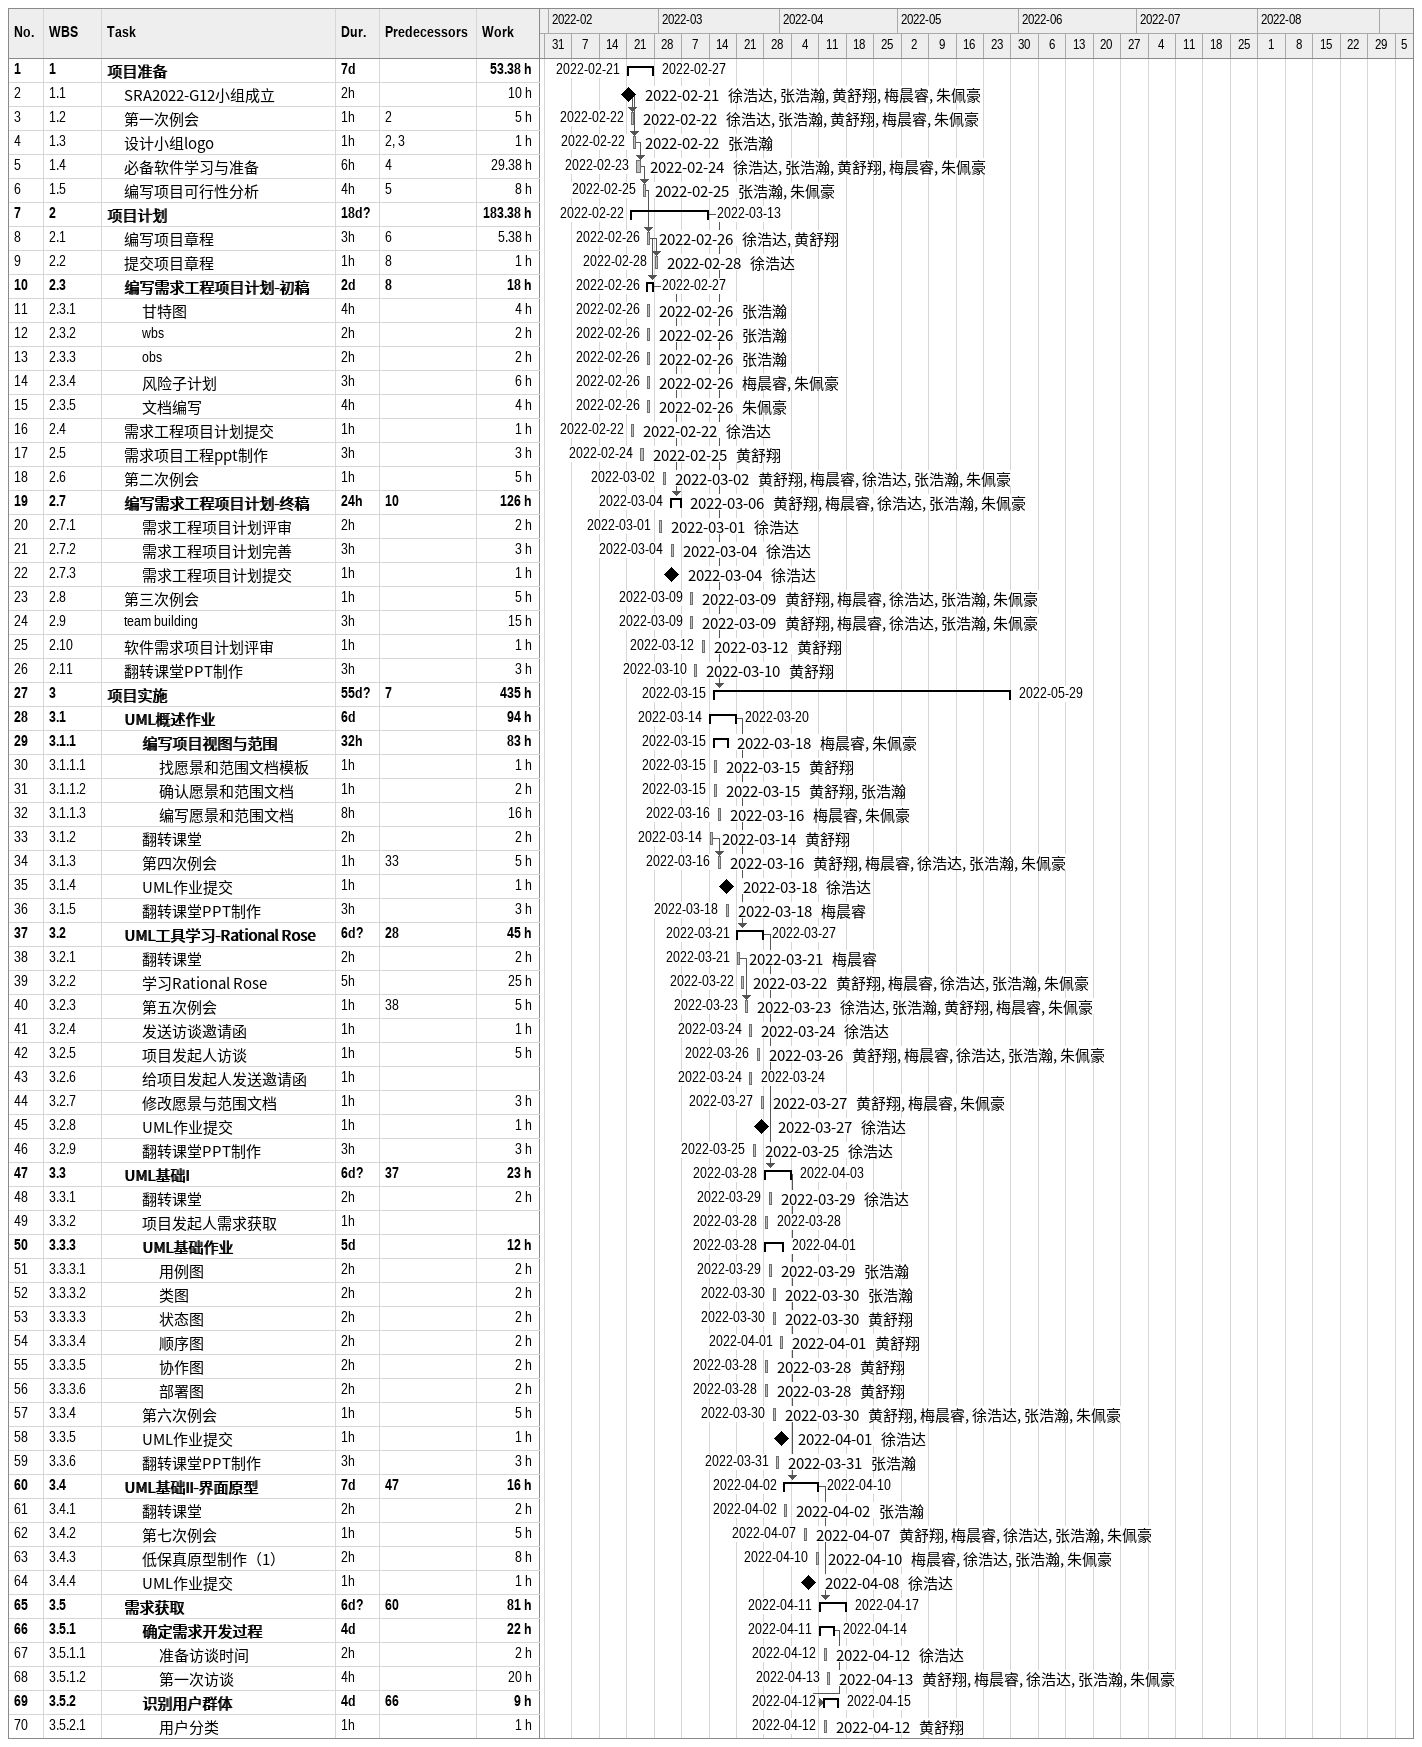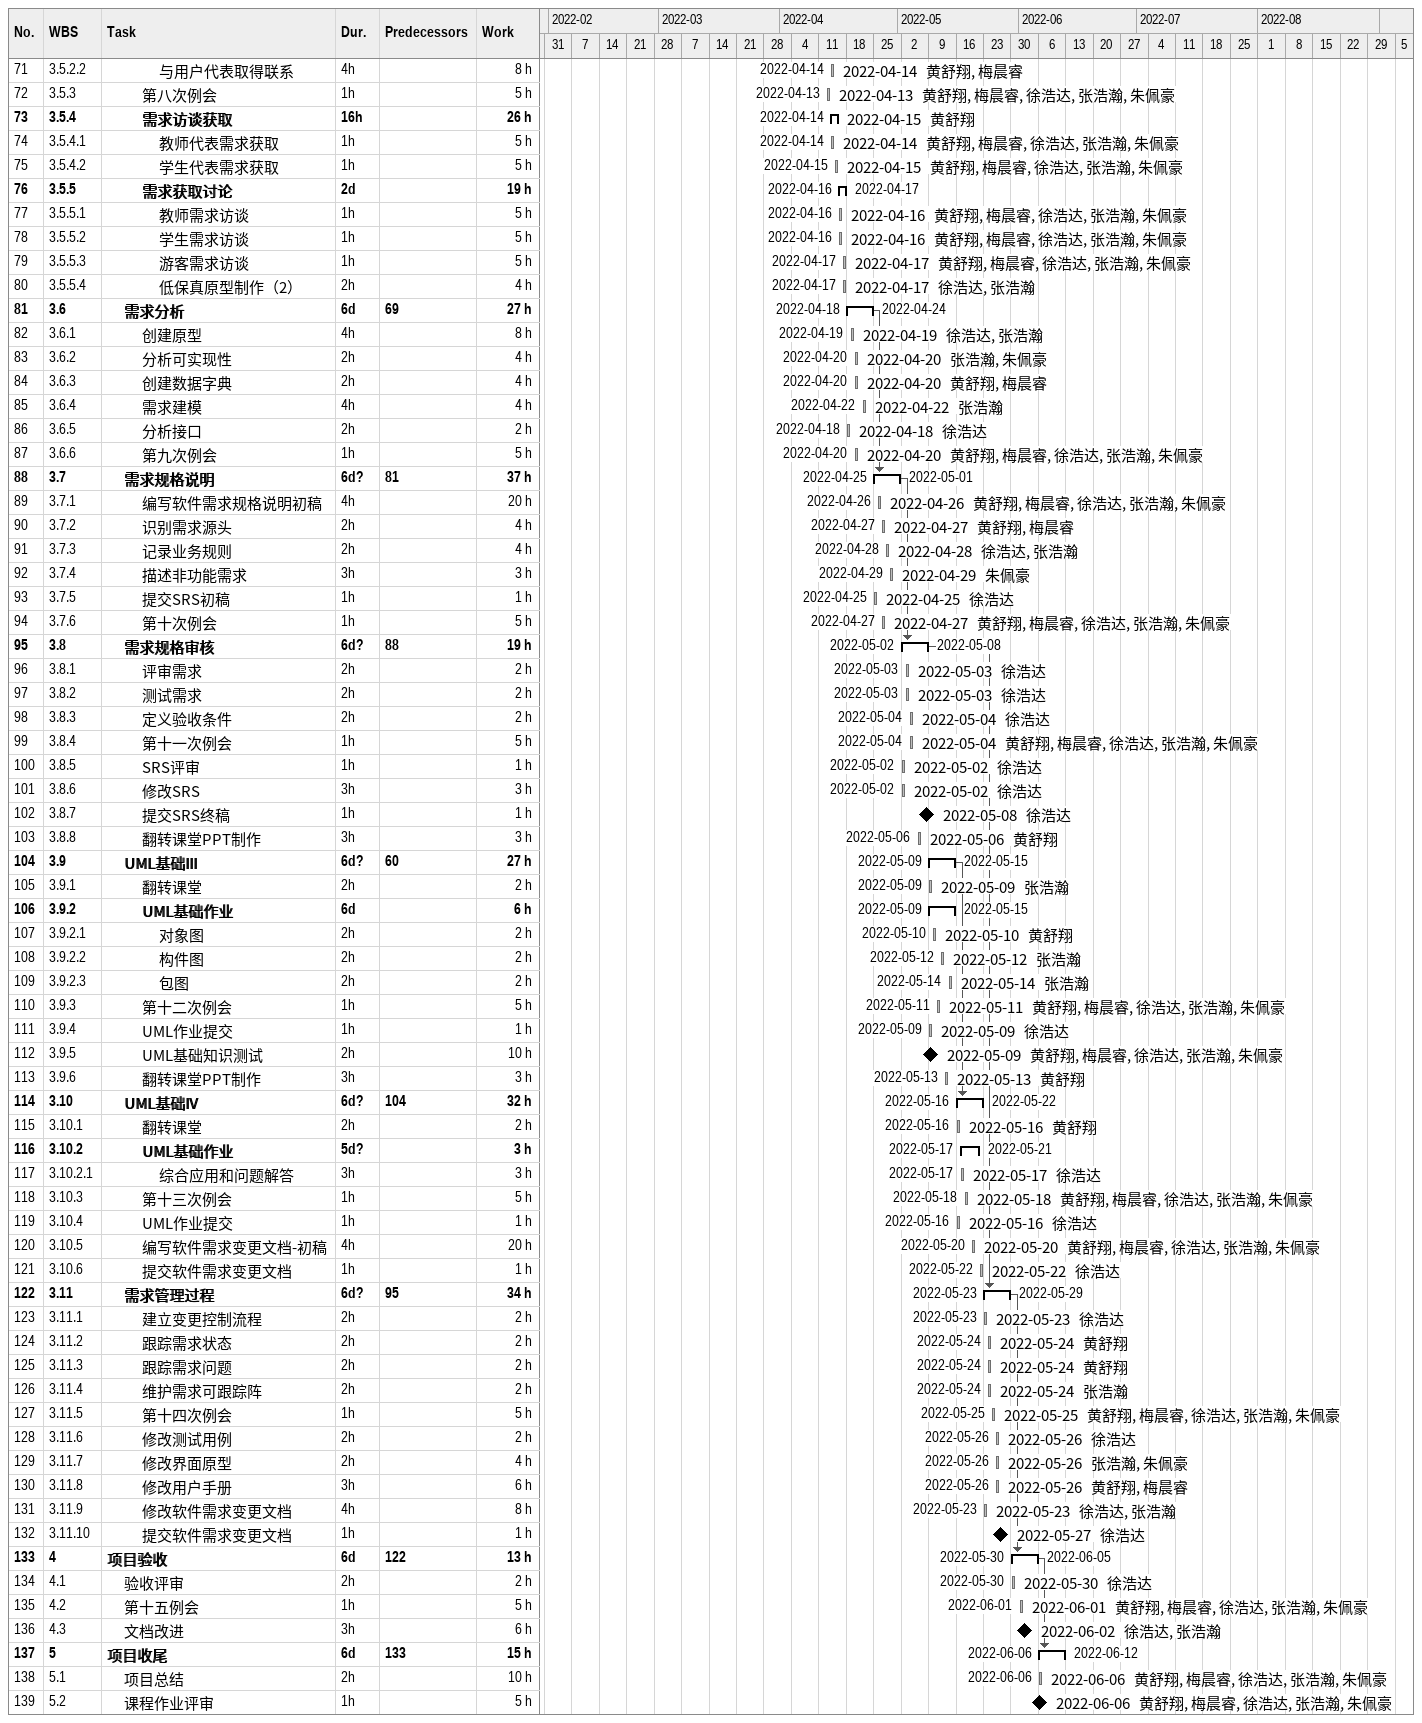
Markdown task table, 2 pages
| ID | WBS | Task | Duration | Start | Finish | Predecessors | Resources | Work (h) |
|---|---|---|---|---|---|---|---|---|
| 1 | 1 | **项目准备** | 7d | 2022-02-21 | 2022-02-27 |  |  | 53.38 |
| 2 | 1.1 | SRA2022-G12小组成立 | 2h | 2022-02-21 | 2022-02-21 |  | 徐浩达, 张浩瀚, 黄舒翔, 梅晨睿, 朱佩豪 | 10 |
| 3 | 1.2 | 第一次例会 | 1h | 2022-02-22 | 2022-02-22 | 2 | 徐浩达, 张浩瀚, 黄舒翔, 梅晨睿, 朱佩豪 | 5 |
| 4 | 1.3 | 设计小组logo | 1h | 2022-02-22 | 2022-02-22 | 2, 3 | 张浩瀚 | 1 |
| 5 | 1.4 | 必备软件学习与准备 | 6h | 2022-02-23 | 2022-02-24 | 4 | 徐浩达, 张浩瀚, 黄舒翔, 梅晨睿, 朱佩豪 | 29.38 |
| 6 | 1.5 | 编写项目可行性分析 | 4h | 2022-02-25 | 2022-02-25 | 5 | 张浩瀚, 朱佩豪 | 8 |
| 7 | 2 | **项目计划** | 18d? | 2022-02-22 | 2022-03-13 |  |  | 183.38 |
| 8 | 2.1 | 编写项目章程 | 3h | 2022-02-26 | 2022-02-26 | 6 | 徐浩达, 黄舒翔 | 5.38 |
| 9 | 2.2 | 提交项目章程 | 1h | 2022-02-28 | 2022-02-28 | 8 | 徐浩达 | 1 |
| 10 | 2.3 | **编写需求工程项目计划-初稿** | 2d | 2022-02-26 | 2022-02-27 | 8 |  | 18 |
| 11 | 2.3.1 | 甘特图 | 4h | 2022-02-26 | 2022-02-26 |  | 张浩瀚 | 4 |
| 12 | 2.3.2 | wbs | 2h | 2022-02-26 | 2022-02-26 |  | 张浩瀚 | 2 |
| 13 | 2.3.3 | obs | 2h | 2022-02-26 | 2022-02-26 |  | 张浩瀚 | 2 |
| 14 | 2.3.4 | 风险子计划 | 3h | 2022-02-26 | 2022-02-26 |  | 梅晨睿, 朱佩豪 | 6 |
| 15 | 2.3.5 | 文档编写 | 4h | 2022-02-26 | 2022-02-26 |  | 朱佩豪 | 4 |
| 16 | 2.4 | 需求工程项目计划提交 | 1h | 2022-02-22 | 2022-02-22 |  | 徐浩达 | 1 |
| 17 | 2.5 | 需求项目工程ppt制作 | 3h | 2022-02-24 | 2022-02-25 |  | 黄舒翔 | 3 |
| 18 | 2.6 | 第二次例会 | 1h | 2022-03-02 | 2022-03-02 |  | 黄舒翔, 梅晨睿, 徐浩达, 张浩瀚, 朱佩豪 | 5 |
| 19 | 2.7 | **编写需求工程项目计划-终稿** | 24h | 2022-03-04 | 2022-03-06 | 10 | 黄舒翔, 梅晨睿, 徐浩达, 张浩瀚, 朱佩豪 | 126 |
| 20 | 2.7.1 | 需求工程项目计划评审 | 2h | 2022-03-01 | 2022-03-01 |  | 徐浩达 | 2 |
| 21 | 2.7.2 | 需求工程项目计划完善 | 3h | 2022-03-04 | 2022-03-04 |  | 徐浩达 | 3 |
| 22 | 2.7.3 | 需求工程项目计划提交 | 1h | 2022-03-04 | 2022-03-04 |  | 徐浩达 | 1 |
| 23 | 2.8 | 第三次例会 | 1h | 2022-03-09 | 2022-03-09 |  | 黄舒翔, 梅晨睿, 徐浩达, 张浩瀚, 朱佩豪 | 5 |
| 24 | 2.9 | team building | 3h | 2022-03-09 | 2022-03-09 |  | 黄舒翔, 梅晨睿, 徐浩达, 张浩瀚, 朱佩豪 | 15 |
| 25 | 2.10 | 软件需求项目计划评审 | 1h | 2022-03-12 | 2022-03-12 |  | 黄舒翔 | 1 |
| 26 | 2.11 | 翻转课堂PPT制作 | 3h | 2022-03-10 | 2022-03-10 |  | 黄舒翔 | 3 |
| 27 | 3 | **项目实施** | 55d? | 2022-03-15 | 2022-05-29 | 7 |  | 435 |
| 28 | 3.1 | **UML概述作业** | 6d | 2022-03-14 | 2022-03-20 |  |  | 94 |
| 29 | 3.1.1 | **编写项目视图与范围** | 32h | 2022-03-15 | 2022-03-18 |  | 梅晨睿, 朱佩豪 | 83 |
| 30 | 3.1.1.1 | 找愿景和范围文档模板 | 1h | 2022-03-15 | 2022-03-15 |  | 黄舒翔 | 1 |
| 31 | 3.1.1.2 | 确认愿景和范围文档 | 1h | 2022-03-15 | 2022-03-15 |  | 黄舒翔, 张浩瀚 | 2 |
| 32 | 3.1.1.3 | 编写愿景和范围文档 | 8h | 2022-03-16 | 2022-03-16 |  | 梅晨睿, 朱佩豪 | 16 |
| 33 | 3.1.2 | 翻转课堂 | 2h | 2022-03-14 | 2022-03-14 |  | 黄舒翔 | 2 |
| 34 | 3.1.3 | 第四次例会 | 1h | 2022-03-16 | 2022-03-16 | 33 | 黄舒翔, 梅晨睿, 徐浩达, 张浩瀚, 朱佩豪 | 5 |
| 35 | 3.1.4 | UML作业提交 | 1h | 2022-03-18 | 2022-03-18 |  | 徐浩达 | 1 |
| 36 | 3.1.5 | 翻转课堂PPT制作 | 3h | 2022-03-18 | 2022-03-18 |  | 梅晨睿 | 3 |
| 37 | 3.2 | **UML工具学习-Rational Rose** | 6d? | 2022-03-21 | 2022-03-27 | 28 |  | 45 |
| 38 | 3.2.1 | 翻转课堂 | 2h | 2022-03-21 | 2022-03-21 |  | 梅晨睿 | 2 |
| 39 | 3.2.2 | 学习Rational Rose | 5h | 2022-03-22 | 2022-03-22 |  | 黄舒翔, 梅晨睿, 徐浩达, 张浩瀚, 朱佩豪 | 25 |
| 40 | 3.2.3 | 第五次例会 | 1h | 2022-03-23 | 2022-03-23 | 38 | 徐浩达, 张浩瀚, 黄舒翔, 梅晨睿, 朱佩豪 | 5 |
| 41 | 3.2.4 | 发送访谈邀请函 | 1h | 2022-03-24 | 2022-03-24 |  | 徐浩达 | 1 |
| 42 | 3.2.5 | 项目发起人访谈 | 1h | 2022-03-26 | 2022-03-26 |  | 黄舒翔, 梅晨睿, 徐浩达, 张浩瀚, 朱佩豪 | 5 |
| 43 | 3.2.6 | 给项目发起人发送邀请函 | 1h | 2022-03-24 | 2022-03-24 |  |  |  |
| 44 | 3.2.7 | 修改愿景与范围文档 | 1h | 2022-03-27 | 2022-03-27 |  | 黄舒翔, 梅晨睿, 朱佩豪 | 3 |
| 45 | 3.2.8 | UML作业提交 | 1h | 2022-03-27 | 2022-03-27 |  | 徐浩达 | 1 |
| 46 | 3.2.9 | 翻转课堂PPT制作 | 3h | 2022-03-25 | 2022-03-25 |  | 徐浩达 | 3 |
| 47 | 3.3 | **UML基础I** | 6d? | 2022-03-28 | 2022-04-03 | 37 |  | 23 |
| 48 | 3.3.1 | 翻转课堂 | 2h | 2022-03-29 | 2022-03-29 |  | 徐浩达 | 2 |
| 49 | 3.3.2 | 项目发起人需求获取 | 1h | 2022-03-28 | 2022-03-28 |  |  |  |
| 50 | 3.3.3 | **UML基础作业** | 5d | 2022-03-28 | 2022-04-01 |  |  | 12 |
| 51 | 3.3.3.1 | 用例图 | 2h | 2022-03-29 | 2022-03-29 |  | 张浩瀚 | 2 |
| 52 | 3.3.3.2 | 类图 | 2h | 2022-03-30 | 2022-03-30 |  | 张浩瀚 | 2 |
| 53 | 3.3.3.3 | 状态图 | 2h | 2022-03-30 | 2022-03-30 |  | 黄舒翔 | 2 |
| 54 | 3.3.3.4 | 顺序图 | 2h | 2022-04-01 | 2022-04-01 |  | 黄舒翔 | 2 |
| 55 | 3.3.3.5 | 协作图 | 2h | 2022-03-28 | 2022-03-28 |  | 黄舒翔 | 2 |
| 56 | 3.3.3.6 | 部署图 | 2h | 2022-03-28 | 2022-03-28 |  | 黄舒翔 | 2 |
| 57 | 3.3.4 | 第六次例会 | 1h | 2022-03-30 | 2022-03-30 |  | 黄舒翔, 梅晨睿, 徐浩达, 张浩瀚, 朱佩豪 | 5 |
| 58 | 3.3.5 | UML作业提交 | 1h | 2022-04-01 | 2022-04-01 |  | 徐浩达 | 1 |
| 59 | 3.3.6 | 翻转课堂PPT制作 | 3h | 2022-03-31 | 2022-03-31 |  | 张浩瀚 | 3 |
| 60 | 3.4 | **UML基础II-界面原型** | 7d | 2022-04-02 | 2022-04-10 | 47 |  | 16 |
| 61 | 3.4.1 | 翻转课堂 | 2h | 2022-04-02 | 2022-04-02 |  | 张浩瀚 | 2 |
| 62 | 3.4.2 | 第七次例会 | 1h | 2022-04-07 | 2022-04-07 |  | 黄舒翔, 梅晨睿, 徐浩达, 张浩瀚, 朱佩豪 | 5 |
| 63 | 3.4.3 | 低保真原型制作（1） | 2h | 2022-04-10 | 2022-04-10 |  | 梅晨睿, 徐浩达, 张浩瀚, 朱佩豪 | 8 |
| 64 | 3.4.4 | UML作业提交 | 1h | 2022-04-08 | 2022-04-08 |  | 徐浩达 | 1 |
| 65 | 3.5 | **需求获取** | 6d? | 2022-04-11 | 2022-04-17 | 60 |  | 81 |
| 66 | 3.5.1 | **确定需求开发过程** | 4d | 2022-04-11 | 2022-04-14 |  |  | 22 |
| 67 | 3.5.1.1 | 准备访谈时间 | 2h | 2022-04-12 | 2022-04-12 |  | 徐浩达 | 2 |
| 68 | 3.5.1.2 | 第一次访谈 | 4h | 2022-04-13 | 2022-04-13 |  | 黄舒翔, 梅晨睿, 徐浩达, 张浩瀚, 朱佩豪 | 20 |
| 69 | 3.5.2 | **识别用户群体** | 4d | 2022-04-12 | 2022-04-15 | 66 |  | 9 |
| 70 | 3.5.2.1 | 用户分类 | 1h | 2022-04-12 | 2022-04-12 |  | 黄舒翔 | 1 |
| 71 | 3.5.2.2 | 与用户代表取得联系 | 4h | 2022-04-14 | 2022-04-14 |  | 黄舒翔, 梅晨睿 | 8 |
| 72 | 3.5.3 | 第八次例会 | 1h | 2022-04-13 | 2022-04-13 |  | 黄舒翔, 梅晨睿, 徐浩达, 张浩瀚, 朱佩豪 | 5 |
| 73 | 3.5.4 | **需求访谈获取** | 16h | 2022-04-14 | 2022-04-15 |  | 黄舒翔 | 26 |
| 74 | 3.5.4.1 | 教师代表需求获取 | 1h | 2022-04-14 | 2022-04-14 |  | 黄舒翔, 梅晨睿, 徐浩达, 张浩瀚, 朱佩豪 | 5 |
| 75 | 3.5.4.2 | 学生代表需求获取 | 1h | 2022-04-15 | 2022-04-15 |  | 黄舒翔, 梅晨睿, 徐浩达, 张浩瀚, 朱佩豪 | 5 |
| 76 | 3.5.5 | **需求获取讨论** | 2d | 2022-04-16 | 2022-04-17 |  |  | 19 |
| 77 | 3.5.5.1 | 教师需求访谈 | 1h | 2022-04-16 | 2022-04-16 |  | 黄舒翔, 梅晨睿, 徐浩达, 张浩瀚, 朱佩豪 | 5 |
| 78 | 3.5.5.2 | 学生需求访谈 | 1h | 2022-04-16 | 2022-04-16 |  | 黄舒翔, 梅晨睿, 徐浩达, 张浩瀚, 朱佩豪 | 5 |
| 79 | 3.5.5.3 | 游客需求访谈 | 1h | 2022-04-17 | 2022-04-17 |  | 黄舒翔, 梅晨睿, 徐浩达, 张浩瀚, 朱佩豪 | 5 |
| 80 | 3.5.5.4 | 低保真原型制作（2） | 2h | 2022-04-17 | 2022-04-17 |  | 徐浩达, 张浩瀚 | 4 |
| 81 | 3.6 | **需求分析** | 6d | 2022-04-18 | 2022-04-24 | 69 |  | 27 |
| 82 | 3.6.1 | 创建原型 | 4h | 2022-04-19 | 2022-04-19 |  | 徐浩达, 张浩瀚 | 8 |
| 83 | 3.6.2 | 分析可实现性 | 2h | 2022-04-20 | 2022-04-20 |  | 张浩瀚, 朱佩豪 | 4 |
| 84 | 3.6.3 | 创建数据字典 | 2h | 2022-04-20 | 2022-04-20 |  | 黄舒翔, 梅晨睿 | 4 |
| 85 | 3.6.4 | 需求建模 | 4h | 2022-04-22 | 2022-04-22 |  | 张浩瀚 | 4 |
| 86 | 3.6.5 | 分析接口 | 2h | 2022-04-18 | 2022-04-18 |  | 徐浩达 | 2 |
| 87 | 3.6.6 | 第九次例会 | 1h | 2022-04-20 | 2022-04-20 |  | 黄舒翔, 梅晨睿, 徐浩达, 张浩瀚, 朱佩豪 | 5 |
| 88 | 3.7 | **需求规格说明** | 6d? | 2022-04-25 | 2022-05-01 | 81 |  | 37 |
| 89 | 3.7.1 | 编写软件需求规格说明初稿 | 4h | 2022-04-26 | 2022-04-26 |  | 黄舒翔, 梅晨睿, 徐浩达, 张浩瀚, 朱佩豪 | 20 |
| 90 | 3.7.2 | 识别需求源头 | 2h | 2022-04-27 | 2022-04-27 |  | 黄舒翔, 梅晨睿 | 4 |
| 91 | 3.7.3 | 记录业务规则 | 2h | 2022-04-28 | 2022-04-28 |  | 徐浩达, 张浩瀚 | 4 |
| 92 | 3.7.4 | 描述非功能需求 | 3h | 2022-04-29 | 2022-04-29 |  | 朱佩豪 | 3 |
| 93 | 3.7.5 | 提交SRS初稿 | 1h | 2022-04-25 | 2022-04-25 |  | 徐浩达 | 1 |
| 94 | 3.7.6 | 第十次例会 | 1h | 2022-04-27 | 2022-04-27 |  | 黄舒翔, 梅晨睿, 徐浩达, 张浩瀚, 朱佩豪 | 5 |
| 95 | 3.8 | **需求规格审核** | 6d? | 2022-05-02 | 2022-05-08 | 88 |  | 19 |
| 96 | 3.8.1 | 评审需求 | 2h | 2022-05-03 | 2022-05-03 |  | 徐浩达 | 2 |
| 97 | 3.8.2 | 测试需求 | 2h | 2022-05-03 | 2022-05-03 |  | 徐浩达 | 2 |
| 98 | 3.8.3 | 定义验收条件 | 2h | 2022-05-04 | 2022-05-04 |  | 徐浩达 | 2 |
| 99 | 3.8.4 | 第十一次例会 | 1h | 2022-05-04 | 2022-05-04 |  | 黄舒翔, 梅晨睿, 徐浩达, 张浩瀚, 朱佩豪 | 5 |
| 100 | 3.8.5 | SRS评审 | 1h | 2022-05-02 | 2022-05-02 |  | 徐浩达 | 1 |
| 101 | 3.8.6 | 修改SRS | 3h | 2022-05-02 | 2022-05-02 |  | 徐浩达 | 3 |
| 102 | 3.8.7 | 提交SRS终稿 | 1h | 2022-05-08 | 2022-05-08 |  | 徐浩达 | 1 |
| 103 | 3.8.8 | 翻转课堂PPT制作 | 3h | 2022-05-06 | 2022-05-06 |  | 黄舒翔 | 3 |
| 104 | 3.9 | **UML基础III** | 6d? | 2022-05-09 | 2022-05-15 | 60 |  | 27 |
| 105 | 3.9.1 | 翻转课堂 | 2h | 2022-05-09 | 2022-05-09 |  | 张浩瀚 | 2 |
| 106 | 3.9.2 | **UML基础作业** | 6d | 2022-05-09 | 2022-05-15 |  |  | 6 |
| 107 | 3.9.2.1 | 对象图 | 2h | 2022-05-10 | 2022-05-10 |  | 黄舒翔 | 2 |
| 108 | 3.9.2.2 | 构件图 | 2h | 2022-05-12 | 2022-05-12 |  | 张浩瀚 | 2 |
| 109 | 3.9.2.3 | 包图 | 2h | 2022-05-14 | 2022-05-14 |  | 张浩瀚 | 2 |
| 110 | 3.9.3 | 第十二次例会 | 1h | 2022-05-11 | 2022-05-11 |  | 黄舒翔, 梅晨睿, 徐浩达, 张浩瀚, 朱佩豪 | 5 |
| 111 | 3.9.4 | UML作业提交 | 1h | 2022-05-09 | 2022-05-09 |  | 徐浩达 | 1 |
| 112 | 3.9.5 | UML基础知识测试 | 2h | 2022-05-09 | 2022-05-09 |  | 黄舒翔, 梅晨睿, 徐浩达, 张浩瀚, 朱佩豪 | 10 |
| 113 | 3.9.6 | 翻转课堂PPT制作 | 3h | 2022-05-13 | 2022-05-13 |  | 黄舒翔 | 3 |
| 114 | 3.10 | **UML基础IV** | 6d? | 2022-05-16 | 2022-05-22 | 104 |  | 32 |
| 115 | 3.10.1 | 翻转课堂 | 2h | 2022-05-16 | 2022-05-16 |  | 黄舒翔 | 2 |
| 116 | 3.10.2 | **UML基础作业** | 5d? | 2022-05-17 | 2022-05-21 |  |  | 3 |
| 117 | 3.10.2.1 | 综合应用和问题解答 | 3h | 2022-05-17 | 2022-05-17 |  | 徐浩达 | 3 |
| 118 | 3.10.3 | 第十三次例会 | 1h | 2022-05-18 | 2022-05-18 |  | 黄舒翔, 梅晨睿, 徐浩达, 张浩瀚, 朱佩豪 | 5 |
| 119 | 3.10.4 | UML作业提交 | 1h | 2022-05-16 | 2022-05-16 |  | 徐浩达 | 1 |
| 120 | 3.10.5 | 编写软件需求变更文档-初稿 | 4h | 2022-05-20 | 2022-05-20 |  | 黄舒翔, 梅晨睿, 徐浩达, 张浩瀚, 朱佩豪 | 20 |
| 121 | 3.10.6 | 提交软件需求变更文档 | 1h | 2022-05-22 | 2022-05-22 |  | 徐浩达 | 1 |
| 122 | 3.11 | **需求管理过程** | 6d? | 2022-05-23 | 2022-05-29 | 95 |  | 34 |
| 123 | 3.11.1 | 建立变更控制流程 | 2h | 2022-05-23 | 2022-05-23 |  | 徐浩达 | 2 |
| 124 | 3.11.2 | 跟踪需求状态 | 2h | 2022-05-24 | 2022-05-24 |  | 黄舒翔 | 2 |
| 125 | 3.11.3 | 跟踪需求问题 | 2h | 2022-05-24 | 2022-05-24 |  | 黄舒翔 | 2 |
| 126 | 3.11.4 | 维护需求可跟踪阵 | 2h | 2022-05-24 | 2022-05-24 |  | 张浩瀚 | 2 |
| 127 | 3.11.5 | 第十四次例会 | 1h | 2022-05-25 | 2022-05-25 |  | 黄舒翔, 梅晨睿, 徐浩达, 张浩瀚, 朱佩豪 | 5 |
| 128 | 3.11.6 | 修改测试用例 | 2h | 2022-05-26 | 2022-05-26 |  | 徐浩达 | 2 |
| 129 | 3.11.7 | 修改界面原型 | 2h | 2022-05-26 | 2022-05-26 |  | 张浩瀚, 朱佩豪 | 4 |
| 130 | 3.11.8 | 修改用户手册 | 3h | 2022-05-26 | 2022-05-26 |  | 黄舒翔, 梅晨睿 | 6 |
| 131 | 3.11.9 | 修改软件需求变更文档 | 4h | 2022-05-23 | 2022-05-23 |  | 徐浩达, 张浩瀚 | 8 |
| 132 | 3.11.10 | 提交软件需求变更文档 | 1h | 2022-05-27 | 2022-05-27 |  | 徐浩达 | 1 |
| 133 | 4 | **项目验收** | 6d | 2022-05-30 | 2022-06-05 | 122 |  | 13 |
| 134 | 4.1 | 验收评审 | 2h | 2022-05-30 | 2022-05-30 |  | 徐浩达 | 2 |
| 135 | 4.2 | 第十五例会 | 1h | 2022-06-01 | 2022-06-01 |  | 黄舒翔, 梅晨睿, 徐浩达, 张浩瀚, 朱佩豪 | 5 |
| 136 | 4.3 | 文档改进 | 3h | 2022-06-02 | 2022-06-02 |  | 徐浩达, 张浩瀚 | 6 |
| 137 | 5 | **项目收尾** | 6d | 2022-06-06 | 2022-06-12 | 133 |  | 15 |
| 138 | 5.1 | 项目总结 | 2h | 2022-06-06 | 2022-06-06 |  | 黄舒翔, 梅晨睿, 徐浩达, 张浩瀚, 朱佩豪 | 10 |
| 139 | 5.2 | 课程作业评审 | 1h | 2022-06-06 | 2022-06-06 |  | 黄舒翔, 梅晨睿, 徐浩达, 张浩瀚, 朱佩豪 | 5 |
